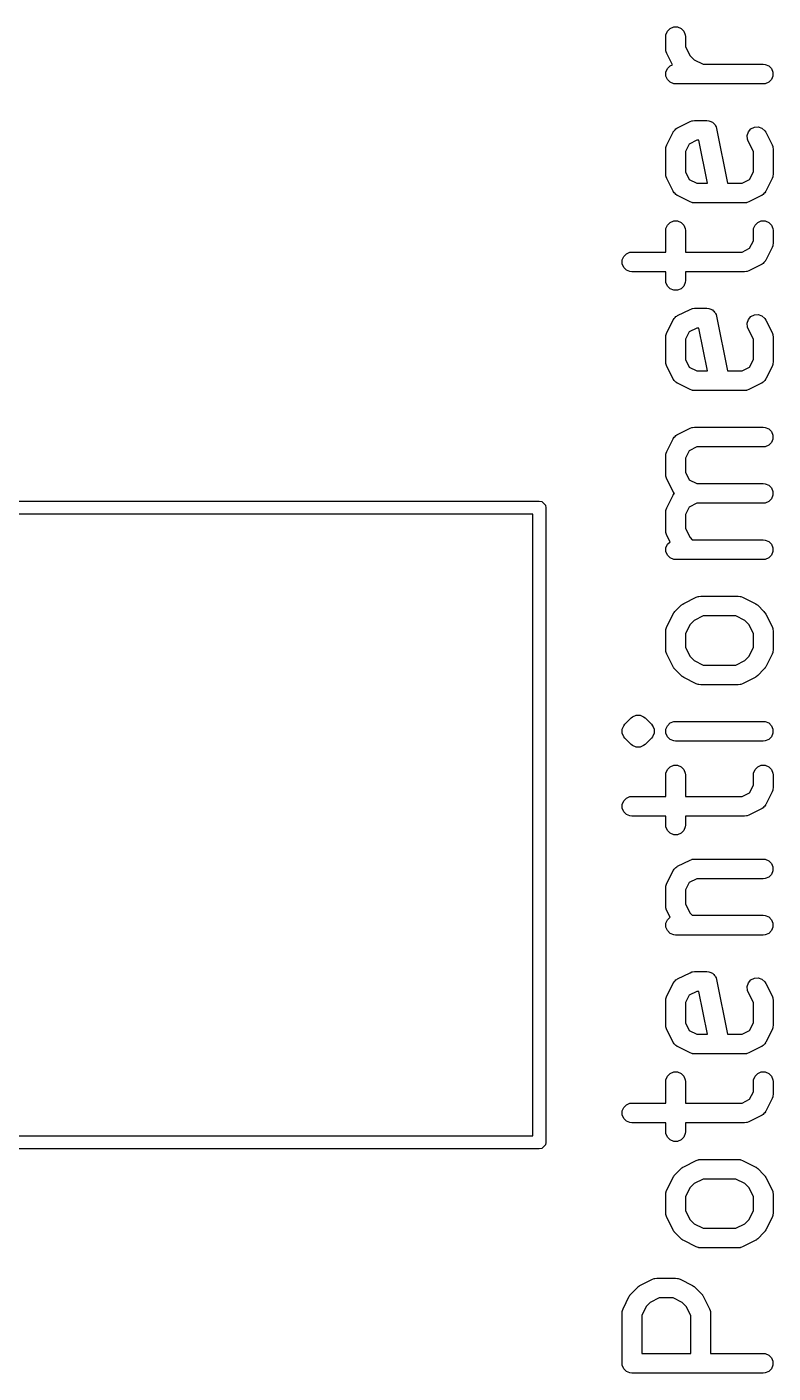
# Model space of a CAD drawing. Header units: millimetres. Extents: x 129 to 276, y -185 to -58.
# Drawn here: x 216.11 to 221.79, y -103.67 to -93.43 of the extents above; entities that cross this region are included whole.
import ezdxf

# ---------------------------------------------------------------- set-up
doc = ezdxf.new("R2010")
doc.units = ezdxf.units.MM
doc.layers.add('F.Fab', color=9, linetype='CONTINUOUS', true_color=0xafafaf)

msp = doc.modelspace()

# ---------------------------------------------------------------- linework, layer by layer
at = {"layer": 'F.Fab', "linetype": 'CONTINUOUS'}
for p, q in [((220.978152, -93.499999), (220.979593, -93.485367)), ((220.978152, -93.595237), (220.978152, -93.499999)), ((220.979593, -93.485367), (220.990792, -93.458331)), ((220.990792, -93.458331), (221.011484, -93.437639)), ((221.011484, -93.437639), (221.03852, -93.42644)), ((221.03852, -93.42644), (221.067784, -93.42644)), ((221.067784, -93.42644), (221.09482, -93.437639)), ((221.09482, -93.437639), (221.115512, -93.458331)), ((221.115512, -93.458331), (221.126711, -93.485367)), ((221.126711, -93.485367), (221.128152, -93.499999)), ((221.128152, -93.499999), (221.128152, -93.577532)), ((220.979593, -93.609869), (220.978152, -93.595237)), ((220.980624, -93.612358), (220.979593, -93.609869)), ((220.980815, -93.615046), (220.980624, -93.612358)), ((220.98607, -93.628778), (220.980815, -93.615046)), ((221.128152, -93.577532), (221.16241, -93.646048)), ((221.029604, -93.715847), (220.98607, -93.628778)), ((220.990792, -93.744045), (221.011484, -93.723353)), ((221.011484, -93.723353), (221.029604, -93.715847)), ((221.16241, -93.646048), (221.192817, -93.676455)), ((221.192817, -93.676455), (221.261333, -93.710713)), ((221.261333, -93.710713), (221.719819, -93.710713)), ((221.719819, -93.710713), (221.734451, -93.712154)), ((221.734451, -93.712154), (221.761487, -93.723353)), ((221.761487, -93.723353), (221.782179, -93.744045)), ((220.979593, -93.771081), (220.990792, -93.744045)), ((220.979593, -93.800345), (220.979593, -93.771081)), ((220.990792, -93.827381), (220.979593, -93.800345)), ((221.011484, -93.848073), (220.990792, -93.827381)), ((221.782179, -93.827381), (221.761487, -93.848073)), ((221.782179, -93.744045), (221.793378, -93.771081)), ((221.793378, -93.800345), (221.782179, -93.827381)), ((221.793378, -93.771081), (221.793378, -93.800345)), ((221.03852, -93.859272), (221.011484, -93.848073)), ((221.053152, -93.860713), (221.03852, -93.859272)), ((221.719819, -93.860713), (221.053152, -93.860713)), ((221.734451, -93.859272), (221.719819, -93.860713)), ((221.761487, -93.848073), (221.734451, -93.859272)), ((221.181377, -94.140726), (221.196009, -94.139285)), ((221.196009, -94.139285), (221.291247, -94.139285)), ((221.291247, -94.139285), (221.305879, -94.140726)), ((220.98607, -94.323601), (221.033689, -94.228363)), ((221.033689, -94.228363), (221.035229, -94.225915)), ((221.035229, -94.225915), (221.035614, -94.224762)), ((221.035614, -94.224762), (221.036859, -94.223325)), ((221.036859, -94.223325), (221.041521, -94.21592)), ((221.041521, -94.21592), (221.048625, -94.209758)), ((221.048625, -94.209758), (221.054787, -94.202654)), ((221.054787, -94.202654), (221.062192, -94.197992)), ((221.062192, -94.197992), (221.063629, -94.196747)), ((221.063629, -94.196747), (221.064782, -94.196362)), ((221.064782, -94.196362), (221.06723, -94.194822)), ((221.06723, -94.194822), (221.162468, -94.147203)), ((221.162468, -94.147203), (221.176199, -94.141948)), ((221.176199, -94.141948), (221.178888, -94.141756)), ((221.178888, -94.141756), (221.181377, -94.140726)), ((221.305879, -94.140726), (221.312667, -94.143537)), ((221.312667, -94.143537), (221.319876, -94.144964)), ((221.319876, -94.144964), (221.326055, -94.149083)), ((221.326055, -94.149083), (221.332915, -94.151925)), ((221.332915, -94.151925), (221.33811, -94.15712)), ((221.33811, -94.15712), (221.344224, -94.161196)), ((221.344224, -94.161196), (221.348356, -94.167366)), ((221.348356, -94.167366), (221.353607, -94.172617)), ((221.353607, -94.172617), (221.356418, -94.179405)), ((221.356418, -94.179405), (221.360508, -94.185511)), ((221.360508, -94.185511), (221.364791, -94.199576)), ((221.364791, -94.199576), (221.44797, -94.615475)), ((221.597789, -94.252523), (221.607043, -94.224762)), ((221.607043, -94.224762), (221.626216, -94.202654)), ((221.626216, -94.202654), (221.652391, -94.189567)), ((221.652391, -94.189567), (221.681581, -94.187493)), ((221.681581, -94.187493), (221.709342, -94.196747)), ((221.709342, -94.196747), (221.73145, -94.21592)), ((221.73145, -94.21592), (221.739282, -94.228363)), ((221.739282, -94.228363), (221.786901, -94.323601)), ((220.978152, -94.357142), (220.979593, -94.34251)), ((220.979593, -94.34251), (220.980624, -94.34002)), ((220.980624, -94.34002), (220.980815, -94.337333)), ((220.980815, -94.337333), (220.98607, -94.323601)), ((221.156672, -94.317805), (221.128152, -94.374847)), ((221.213714, -94.289285), (221.156672, -94.317805)), ((221.229761, -94.289285), (221.213714, -94.289285)), ((221.294999, -94.615475), (221.229761, -94.289285)), ((221.599863, -94.281713), (221.597789, -94.252523)), ((221.605118, -94.295445), (221.599863, -94.281713)), ((221.644819, -94.374847), (221.605118, -94.295445)), ((221.786901, -94.323601), (221.792156, -94.337332)), ((221.792156, -94.337332), (221.792347, -94.340021)), ((221.792347, -94.340021), (221.793378, -94.34251)), ((221.793378, -94.34251), (221.794819, -94.357142)), ((220.978152, -94.547618), (220.978152, -94.357142)), ((221.128152, -94.374847), (221.128152, -94.529913)), ((221.644819, -94.529913), (221.644819, -94.374847)), ((221.794819, -94.357142), (221.794819, -94.547618)), ((220.979593, -94.56225), (220.978152, -94.547618)), ((221.128152, -94.529913), (221.156672, -94.586954)), ((221.616298, -94.586954), (221.644819, -94.529913)), ((221.794819, -94.547618), (221.793378, -94.56225)), ((220.980624, -94.564739), (220.979593, -94.56225)), ((220.980815, -94.567427), (220.980624, -94.564739)), ((220.98607, -94.581159), (220.980815, -94.567427)), ((221.033689, -94.676397), (220.98607, -94.581159)), ((221.156672, -94.586954), (221.213714, -94.615475)), ((221.213714, -94.615475), (221.294999, -94.615475)), ((221.44797, -94.615475), (221.559256, -94.615475)), ((221.559256, -94.615475), (221.616298, -94.586954)), ((221.786901, -94.581159), (221.739282, -94.676397)), ((221.792156, -94.567428), (221.786901, -94.581159)), ((221.792347, -94.564738), (221.792156, -94.567428)), ((221.793378, -94.56225), (221.792347, -94.564738)), ((221.035229, -94.678844), (221.033689, -94.676397)), ((221.035614, -94.679998), (221.035229, -94.678844)), ((221.036859, -94.681434), (221.035614, -94.679998)), ((221.041521, -94.68884), (221.036859, -94.681434)), ((221.048625, -94.695001), (221.041521, -94.68884)), ((221.054787, -94.702106), (221.048625, -94.695001)), ((221.062192, -94.706767), (221.054787, -94.702106)), ((221.063629, -94.708013), (221.062192, -94.706767)), ((221.064782, -94.708397), (221.063629, -94.708013)), ((221.06723, -94.709938), (221.064782, -94.708397)), ((221.162468, -94.757557), (221.06723, -94.709938)), ((221.705741, -94.709938), (221.610502, -94.757557)), ((221.708187, -94.708397), (221.705741, -94.709938)), ((221.709342, -94.708013), (221.708187, -94.708397)), ((221.710779, -94.706766), (221.709342, -94.708013)), ((221.718183, -94.702106), (221.710779, -94.706766)), ((221.724342, -94.695003), (221.718183, -94.702106)), ((221.73145, -94.68884), (221.724342, -94.695003)), ((221.736111, -94.681434), (221.73145, -94.68884)), ((221.737357, -94.679998), (221.736111, -94.681434)), ((221.737741, -94.678844), (221.737357, -94.679998)), ((221.739282, -94.676397), (221.737741, -94.678844)), ((221.176199, -94.762812), (221.162468, -94.757557)), ((221.178888, -94.763003), (221.176199, -94.762812)), ((221.181377, -94.764034), (221.178888, -94.763003)), ((221.196009, -94.765475), (221.181377, -94.764034)), ((221.386563, -94.765475), (221.196009, -94.765475)), ((221.576961, -94.765475), (221.386563, -94.765475)), ((221.591593, -94.764034), (221.576961, -94.765475)), ((221.594082, -94.763002), (221.591593, -94.764034)), ((221.59677, -94.762812), (221.594082, -94.763002)), ((221.610502, -94.757557), (221.59677, -94.762812)), ((220.979593, -94.961558), (220.990792, -94.934522)), ((220.990792, -94.934522), (221.011484, -94.91383)), ((221.011484, -94.91383), (221.03852, -94.902631)), ((221.03852, -94.902631), (221.067784, -94.902631)), ((221.067784, -94.902631), (221.09482, -94.91383)), ((221.09482, -94.91383), (221.115512, -94.934522)), ((221.115512, -94.934522), (221.126711, -94.961558)), ((221.64626, -94.961558), (221.657459, -94.934522)), ((221.657459, -94.934522), (221.678151, -94.91383)), ((221.678151, -94.91383), (221.705187, -94.902631)), ((221.705187, -94.902631), (221.734451, -94.902631)), ((221.734451, -94.902631), (221.761487, -94.91383)), ((221.761487, -94.91383), (221.782179, -94.934522)), ((221.782179, -94.934522), (221.793378, -94.961558)), ((220.978152, -94.97619), (220.979593, -94.961558)), ((220.978152, -95.139285), (220.978152, -94.97619)), ((221.126711, -94.961558), (221.128152, -94.97619)), ((221.128152, -94.97619), (221.128152, -95.139285)), ((221.616298, -95.110764), (221.644819, -95.053723)), ((221.644819, -94.97619), (221.64626, -94.961558)), ((221.644819, -95.053723), (221.644819, -94.97619)), ((221.793378, -94.961558), (221.794819, -94.97619)), ((221.794819, -94.97619), (221.794819, -95.071428)), ((220.657459, -95.172617), (220.678151, -95.151925)), ((220.678151, -95.151925), (220.705187, -95.140726)), ((220.705187, -95.140726), (220.719819, -95.139285)), ((220.719819, -95.139285), (220.978152, -95.139285)), ((221.128152, -95.139285), (221.559256, -95.139285)), ((221.559256, -95.139285), (221.616298, -95.110764)), ((221.786901, -95.104969), (221.739282, -95.200207)), ((221.792156, -95.091238), (221.786901, -95.104969)), ((221.792347, -95.088548), (221.792156, -95.091238)), ((221.793378, -95.08606), (221.792347, -95.088548)), ((221.794819, -95.071428), (221.793378, -95.08606)), ((220.64626, -95.199653), (220.657459, -95.172617)), ((220.64626, -95.228917), (220.64626, -95.199653)), ((220.657459, -95.255953), (220.64626, -95.228917)), ((220.678151, -95.276645), (220.657459, -95.255953)), ((221.705741, -95.233748), (221.610502, -95.281367)), ((221.708187, -95.232207), (221.705741, -95.233748)), ((221.709342, -95.231823), (221.708187, -95.232207)), ((221.710779, -95.230576), (221.709342, -95.231823)), ((221.718183, -95.225916), (221.710779, -95.230576)), ((221.724342, -95.218813), (221.718183, -95.225916)), ((221.73145, -95.21265), (221.724342, -95.218813)), ((221.736111, -95.205244), (221.73145, -95.21265)), ((221.737357, -95.203808), (221.736111, -95.205244)), ((221.737741, -95.202654), (221.737357, -95.203808)), ((221.739282, -95.200207), (221.737741, -95.202654)), ((220.705187, -95.287844), (220.678151, -95.276645)), ((220.719819, -95.289285), (220.705187, -95.287844)), ((220.978152, -95.289285), (220.719819, -95.289285)), ((220.978152, -95.357142), (220.978152, -95.289285)), ((220.979593, -95.371774), (220.978152, -95.357142)), ((221.128152, -95.357142), (221.126711, -95.371774)), ((221.576961, -95.289285), (221.128152, -95.289285)), ((221.128152, -95.289285), (221.128152, -95.357142)), ((221.591593, -95.287844), (221.576961, -95.289285)), ((221.594082, -95.286812), (221.591593, -95.287844)), ((221.59677, -95.286622), (221.594082, -95.286812)), ((221.610502, -95.281367), (221.59677, -95.286622)), ((220.990792, -95.39881), (220.979593, -95.371774)), ((221.011484, -95.419502), (220.990792, -95.39881)), ((221.03852, -95.430701), (221.011484, -95.419502)), ((221.067784, -95.430701), (221.03852, -95.430701)), ((221.09482, -95.419502), (221.067784, -95.430701)), ((221.115512, -95.39881), (221.09482, -95.419502)), ((221.126711, -95.371774), (221.115512, -95.39881)), ((221.162468, -95.575775), (221.176199, -95.57052)), ((221.176199, -95.57052), (221.178888, -95.570328)), ((221.178888, -95.570328), (221.181377, -95.569298)), ((221.181377, -95.569298), (221.196009, -95.567857)), ((221.196009, -95.567857), (221.291247, -95.567857)), ((221.291247, -95.567857), (221.305879, -95.569298)), ((221.305879, -95.569298), (221.312667, -95.572109)), ((221.312667, -95.572109), (221.319876, -95.573536)), ((221.319876, -95.573536), (221.326055, -95.577655)), ((220.98607, -95.752173), (221.033689, -95.656935)), ((221.033689, -95.656935), (221.035229, -95.654487)), ((221.035229, -95.654487), (221.035614, -95.653334)), ((221.035614, -95.653334), (221.036859, -95.651897)), ((221.036859, -95.651897), (221.041521, -95.644492)), ((221.041521, -95.644492), (221.048625, -95.63833)), ((221.048625, -95.63833), (221.054787, -95.631226)), ((221.054787, -95.631226), (221.062192, -95.626564)), ((221.062192, -95.626564), (221.063629, -95.625319)), ((221.063629, -95.625319), (221.064782, -95.624934)), ((221.064782, -95.624934), (221.06723, -95.623394)), ((221.06723, -95.623394), (221.162468, -95.575775)), ((221.326055, -95.577655), (221.332915, -95.580497)), ((221.332915, -95.580497), (221.33811, -95.585692)), ((221.33811, -95.585692), (221.344224, -95.589768)), ((221.344224, -95.589768), (221.348356, -95.595938)), ((221.348356, -95.595938), (221.353607, -95.601189)), ((221.353607, -95.601189), (221.356418, -95.607977)), ((221.356418, -95.607977), (221.360508, -95.614083)), ((221.360508, -95.614083), (221.364791, -95.628148)), ((221.364791, -95.628148), (221.44797, -96.044047)), ((221.597789, -95.681095), (221.607043, -95.653334)), ((221.607043, -95.653334), (221.626216, -95.631226)), ((221.626216, -95.631226), (221.652391, -95.618139)), ((221.652391, -95.618139), (221.681581, -95.616065)), ((221.681581, -95.616065), (221.709342, -95.625319)), ((221.709342, -95.625319), (221.73145, -95.644492)), ((221.73145, -95.644492), (221.739282, -95.656935)), ((221.739282, -95.656935), (221.786901, -95.752173)), ((220.978152, -95.785714), (220.979593, -95.771082)), ((220.979593, -95.771082), (220.980624, -95.768592)), ((220.980624, -95.768592), (220.980815, -95.765905)), ((220.980815, -95.765905), (220.98607, -95.752173)), ((221.156672, -95.746377), (221.128152, -95.803419)), ((221.213714, -95.717857), (221.156672, -95.746377)), ((221.229761, -95.717857), (221.213714, -95.717857)), ((221.294999, -96.044047), (221.229761, -95.717857)), ((221.599863, -95.710285), (221.597789, -95.681095)), ((221.605118, -95.724017), (221.599863, -95.710285)), ((221.644819, -95.803419), (221.605118, -95.724017)), ((221.786901, -95.752173), (221.792156, -95.765904)), ((221.792156, -95.765904), (221.792347, -95.768593)), ((221.792347, -95.768593), (221.793378, -95.771082)), ((221.793378, -95.771082), (221.794819, -95.785714)), ((220.978152, -95.97619), (220.978152, -95.785714)), ((221.128152, -95.803419), (221.128152, -95.958485)), ((221.644819, -95.958485), (221.644819, -95.803419)), ((221.794819, -95.785714), (221.794819, -95.97619)), ((220.979593, -95.990822), (220.978152, -95.97619)), ((221.128152, -95.958485), (221.156672, -96.015526)), ((221.616298, -96.015526), (221.644819, -95.958485)), ((221.794819, -95.97619), (221.793378, -95.990822)), ((220.980624, -95.993311), (220.979593, -95.990822)), ((220.980815, -95.995999), (220.980624, -95.993311)), ((220.98607, -96.009731), (220.980815, -95.995999)), ((221.033689, -96.104969), (220.98607, -96.009731)), ((221.156672, -96.015526), (221.213714, -96.044047)), ((221.213714, -96.044047), (221.294999, -96.044047)), ((221.44797, -96.044047), (221.559256, -96.044047)), ((221.559256, -96.044047), (221.616298, -96.015526)), ((221.786901, -96.009731), (221.739282, -96.104969)), ((221.792156, -95.996), (221.786901, -96.009731)), ((221.792347, -95.99331), (221.792156, -95.996)), ((221.793378, -95.990822), (221.792347, -95.99331)), ((221.035229, -96.107416), (221.033689, -96.104969)), ((221.035614, -96.10857), (221.035229, -96.107416)), ((221.036859, -96.110006), (221.035614, -96.10857)), ((221.041521, -96.117412), (221.036859, -96.110006)), ((221.048625, -96.123573), (221.041521, -96.117412)), ((221.054787, -96.130678), (221.048625, -96.123573)), ((221.062192, -96.135339), (221.054787, -96.130678)), ((221.063629, -96.136585), (221.062192, -96.135339)), ((221.064782, -96.136969), (221.063629, -96.136585)), ((221.06723, -96.13851), (221.064782, -96.136969)), ((221.162468, -96.186129), (221.06723, -96.13851)), ((221.176199, -96.191384), (221.162468, -96.186129)), ((221.610502, -96.186129), (221.59677, -96.191384)), ((221.705741, -96.13851), (221.610502, -96.186129)), ((221.708187, -96.136969), (221.705741, -96.13851)), ((221.709342, -96.136585), (221.708187, -96.136969)), ((221.710779, -96.135338), (221.709342, -96.136585)), ((221.718183, -96.130678), (221.710779, -96.135338)), ((221.724342, -96.123575), (221.718183, -96.130678)), ((221.73145, -96.117412), (221.724342, -96.123575)), ((221.736111, -96.110006), (221.73145, -96.117412)), ((221.737357, -96.10857), (221.736111, -96.110006)), ((221.737741, -96.107416), (221.737357, -96.10857)), ((221.739282, -96.104969), (221.737741, -96.107416)), ((221.178888, -96.191575), (221.176199, -96.191384)), ((221.181377, -96.192606), (221.178888, -96.191575)), ((221.196009, -96.194047), (221.181377, -96.192606)), ((221.386563, -96.194047), (221.196009, -96.194047)), ((221.576961, -96.194047), (221.386563, -96.194047)), ((221.591593, -96.192606), (221.576961, -96.194047)), ((221.594082, -96.191574), (221.591593, -96.192606)), ((221.59677, -96.191384), (221.594082, -96.191574)), ((221.06723, -96.528155), (221.162468, -96.480536)), ((221.162468, -96.480536), (221.176199, -96.475281)), ((221.176199, -96.475281), (221.178888, -96.475089)), ((221.178888, -96.475089), (221.181377, -96.474059)), ((221.181377, -96.474059), (221.196009, -96.472618)), ((221.196009, -96.472618), (221.719819, -96.472618)), ((221.719819, -96.472618), (221.734451, -96.474059)), ((221.734451, -96.474059), (221.761487, -96.485258)), ((221.761487, -96.485258), (221.782179, -96.50595)), ((220.98607, -96.656935), (221.033689, -96.561696)), ((221.033689, -96.561696), (221.035229, -96.559249)), ((221.035229, -96.559249), (221.035614, -96.558095)), ((221.035614, -96.558095), (221.03686, -96.556657)), ((221.03686, -96.556657), (221.041521, -96.549254)), ((221.041521, -96.549254), (221.048623, -96.543094)), ((221.048623, -96.543094), (221.054787, -96.535987)), ((221.054787, -96.535987), (221.062192, -96.531325)), ((221.062192, -96.531325), (221.063629, -96.53008)), ((221.063629, -96.53008), (221.064782, -96.529695)), ((221.064782, -96.529695), (221.06723, -96.528155)), ((221.782179, -96.589286), (221.761487, -96.609978)), ((221.782179, -96.50595), (221.793378, -96.532986)), ((221.793378, -96.56225), (221.782179, -96.589286)), ((221.793378, -96.532986), (221.793378, -96.56225)), ((220.978152, -96.690476), (220.979593, -96.675844)), ((220.978152, -96.833333), (220.978152, -96.690476)), ((220.979593, -96.675844), (220.980624, -96.673354)), ((220.980624, -96.673354), (220.980815, -96.670667)), ((220.980815, -96.670667), (220.98607, -96.656935)), ((221.156672, -96.651138), (221.128152, -96.70818)), ((221.213714, -96.622618), (221.156672, -96.651138)), ((221.719819, -96.622618), (221.213714, -96.622618)), ((221.734451, -96.621177), (221.719819, -96.622618)), ((221.761487, -96.609978), (221.734451, -96.621177)), ((221.128152, -96.70818), (221.128152, -96.815628)), ((220.979593, -96.847965), (220.978152, -96.833333)), ((220.980624, -96.850454), (220.979593, -96.847965)), ((220.980815, -96.853142), (220.980624, -96.850454)), ((220.98607, -96.866874), (220.980815, -96.853142)), ((221.033689, -96.962112), (220.98607, -96.866874)), ((221.128152, -96.815628), (221.156672, -96.872669)), ((221.156672, -96.872669), (221.213714, -96.90119)), ((221.213714, -96.90119), (221.719819, -96.90119)), ((221.719819, -96.90119), (221.734451, -96.902631)), ((221.734451, -96.902631), (221.761487, -96.91383)), ((220.98607, -97.085506), (221.033689, -96.990268)), ((221.035229, -96.964559), (221.033689, -96.962112)), ((221.033689, -96.990268), (221.035229, -96.98782)), ((221.035614, -96.965713), (221.035229, -96.964559)), ((221.035229, -96.98782), (221.035614, -96.986667)), ((221.036859, -96.967149), (221.035614, -96.965713)), ((221.035614, -96.986667), (221.036859, -96.98523)), ((221.041521, -96.974555), (221.036859, -96.967149)), ((221.036859, -96.98523), (221.041521, -96.977825)), ((221.043406, -96.97619), (221.041521, -96.974555)), ((221.041521, -96.977825), (221.043406, -96.97619)), ((221.761487, -96.91383), (221.782179, -96.934522)), ((221.782179, -96.934522), (221.793378, -96.961558)), ((221.793378, -96.990822), (221.782179, -97.017858)), ((221.793378, -96.961558), (221.793378, -96.990822)), ((210.485, -97.035), (220.015, -97.035)), ((220.015, -97.035), (220.034134, -97.038806)), ((220.034134, -97.038806), (220.061194, -97.065866)), ((220.061194, -97.065866), (220.065, -97.085)), ((220.065, -97.085), (220.065, -101.915)), ((220.978152, -97.119047), (220.979593, -97.104415)), ((220.979593, -97.104415), (220.980624, -97.101925)), ((220.980624, -97.101925), (220.980815, -97.099238)), ((220.980815, -97.099238), (220.98607, -97.085506)), ((221.156672, -97.07971), (221.128152, -97.136752)), ((221.213714, -97.05119), (221.156672, -97.07971)), ((221.719819, -97.05119), (221.213714, -97.05119)), ((221.734451, -97.049749), (221.719819, -97.05119)), ((221.761487, -97.03855), (221.734451, -97.049749)), ((221.782179, -97.017858), (221.761487, -97.03855)), ((219.965, -97.135), (210.535, -97.135)), ((219.965, -101.865), (219.965, -97.135)), ((220.978152, -97.261904), (220.978152, -97.119047)), ((221.128152, -97.136752), (221.128152, -97.244199)), ((220.979593, -97.276536), (220.978152, -97.261904)), ((220.980624, -97.279025), (220.979593, -97.276536)), ((220.980815, -97.281713), (220.980624, -97.279025)), ((220.98607, -97.295445), (220.980815, -97.281713)), ((221.010193, -97.343691), (220.98607, -97.295445)), ((221.128152, -97.244199), (221.16241, -97.312715)), ((221.16241, -97.312715), (221.179456, -97.329761)), ((220.979593, -97.390129), (220.990792, -97.363093)), ((220.979593, -97.419393), (220.979593, -97.390129)), ((220.990792, -97.363093), (221.010193, -97.343691)), ((221.179456, -97.329761), (221.719819, -97.329761)), ((221.719819, -97.329761), (221.734451, -97.331202)), ((221.734451, -97.331202), (221.761487, -97.342401)), ((221.761487, -97.342401), (221.782179, -97.363093)), ((221.782179, -97.363093), (221.793378, -97.390129)), ((221.793378, -97.390129), (221.793378, -97.419393)), ((220.990792, -97.446429), (220.979593, -97.419393)), ((221.011484, -97.467121), (220.990792, -97.446429)), ((221.03852, -97.47832), (221.011484, -97.467121)), ((221.053152, -97.479761), (221.03852, -97.47832)), ((221.719819, -97.479761), (221.053152, -97.479761)), ((221.734451, -97.47832), (221.719819, -97.479761)), ((221.761487, -97.467121), (221.734451, -97.47832)), ((221.782179, -97.446429), (221.761487, -97.467121)), ((221.793378, -97.419393), (221.782179, -97.446429)), ((221.047738, -97.875538), (221.095357, -97.827919)), ((221.095357, -97.827919), (221.101106, -97.8232)), ((221.101106, -97.8232), (221.102406, -97.821702)), ((221.102406, -97.821702), (221.104665, -97.82028)), ((221.104665, -97.82028), (221.106722, -97.818592)), ((221.106722, -97.818592), (221.108549, -97.817834)), ((221.108549, -97.817834), (221.114849, -97.81387)), ((221.114849, -97.81387), (221.210087, -97.766251)), ((221.210087, -97.766251), (221.223818, -97.760996)), ((221.223818, -97.760996), (221.226507, -97.760804)), ((221.226507, -97.760804), (221.228996, -97.759774)), ((221.228996, -97.759774), (221.243628, -97.758333)), ((221.243628, -97.758333), (221.529342, -97.758333)), ((221.529342, -97.758333), (221.543974, -97.759774)), ((221.543974, -97.759774), (221.546463, -97.760805)), ((221.546463, -97.760805), (221.549151, -97.760996)), ((221.549151, -97.760996), (221.562883, -97.766251)), ((221.562883, -97.766251), (221.658121, -97.81387)), ((221.658121, -97.81387), (221.664417, -97.817833)), ((221.664417, -97.817833), (221.666247, -97.818591)), ((221.666247, -97.818591), (221.668305, -97.82028)), ((221.668305, -97.82028), (221.670564, -97.821702)), ((221.670564, -97.821702), (221.671863, -97.8232)), ((221.671863, -97.8232), (221.677612, -97.827918)), ((221.677612, -97.827918), (221.725232, -97.875537)), ((220.98607, -97.990268), (221.033689, -97.89503)), ((221.033689, -97.89503), (221.037653, -97.88873)), ((221.037653, -97.88873), (221.038411, -97.886903)), ((221.038411, -97.886903), (221.040099, -97.884846)), ((221.040099, -97.884846), (221.041521, -97.882587)), ((221.041521, -97.882587), (221.043019, -97.881287)), ((221.043019, -97.881287), (221.047738, -97.875538)), ((221.261333, -97.908333), (221.192817, -97.942591)), ((221.511637, -97.908333), (221.261333, -97.908333)), ((221.580153, -97.942591), (221.511637, -97.908333)), ((221.725232, -97.875537), (221.72995, -97.881286)), ((221.72995, -97.881286), (221.73145, -97.882587)), ((221.73145, -97.882587), (221.732872, -97.884846)), ((221.732872, -97.884846), (221.73456, -97.886903)), ((221.73456, -97.886903), (221.735317, -97.88873)), ((221.735317, -97.88873), (221.739282, -97.89503)), ((221.739282, -97.89503), (221.786901, -97.990268)), ((220.978152, -98.023809), (220.979593, -98.009177)), ((220.978152, -98.166666), (220.978152, -98.023809)), ((220.979593, -98.009177), (220.980624, -98.006687)), ((220.980624, -98.006687), (220.980815, -98.004)), ((220.980815, -98.004), (220.98607, -97.990268)), ((221.16241, -97.972998), (221.128152, -98.041514)), ((221.192817, -97.942591), (221.16241, -97.972998)), ((221.610561, -97.972998), (221.580153, -97.942591)), ((221.644819, -98.041514), (221.610561, -97.972998)), ((221.786901, -97.990268), (221.792156, -98.003999)), ((221.792156, -98.003999), (221.792347, -98.006688)), ((221.792347, -98.006688), (221.793378, -98.009177)), ((221.793378, -98.009177), (221.794819, -98.023809)), ((221.794819, -98.023809), (221.794819, -98.166666)), ((221.128152, -98.041514), (221.128152, -98.148961)), ((221.644819, -98.148961), (221.644819, -98.041514)), ((220.979593, -98.181298), (220.978152, -98.166666)), ((220.980624, -98.183787), (220.979593, -98.181298)), ((220.980815, -98.186475), (220.980624, -98.183787)), ((220.98607, -98.200207), (220.980815, -98.186475)), ((221.033689, -98.295445), (220.98607, -98.200207)), ((221.128152, -98.148961), (221.16241, -98.217477)), ((221.16241, -98.217477), (221.192817, -98.247884)), ((221.580153, -98.247883), (221.610561, -98.217476)), ((221.610561, -98.217476), (221.644819, -98.148961)), ((221.786901, -98.200207), (221.739282, -98.295445)), ((221.792156, -98.186476), (221.786901, -98.200207)), ((221.792347, -98.183786), (221.792156, -98.186476)), ((221.793378, -98.181298), (221.792347, -98.183786)), ((221.794819, -98.166666), (221.793378, -98.181298)), ((221.037653, -98.301744), (221.033689, -98.295445)), ((221.038411, -98.303572), (221.037653, -98.301744)), ((221.040099, -98.305628), (221.038411, -98.303572)), ((221.041521, -98.307888), (221.040099, -98.305628)), ((221.043019, -98.309187), (221.041521, -98.307888)), ((221.047738, -98.314937), (221.043019, -98.309187)), ((221.095357, -98.362556), (221.047738, -98.314937)), ((221.192817, -98.247884), (221.261333, -98.282142)), ((221.261333, -98.282142), (221.511637, -98.282142)), ((221.511637, -98.282142), (221.580153, -98.247883)), ((221.725232, -98.314938), (221.677612, -98.362557)), ((221.72995, -98.309188), (221.725232, -98.314938)), ((221.73145, -98.307888), (221.72995, -98.309188)), ((221.732872, -98.305628), (221.73145, -98.307888)), ((221.73456, -98.303572), (221.732872, -98.305628)), ((221.735317, -98.301744), (221.73456, -98.303572)), ((221.739282, -98.295445), (221.735317, -98.301744)), ((221.101106, -98.367274), (221.095357, -98.362556)), ((221.102406, -98.368773), (221.101106, -98.367274)), ((221.104665, -98.370194), (221.102406, -98.368773)), ((221.106722, -98.371883), (221.104665, -98.370194)), ((221.108549, -98.37264), (221.106722, -98.371883)), ((221.114849, -98.376605), (221.108549, -98.37264)), ((221.210087, -98.424224), (221.114849, -98.376605)), ((221.223818, -98.429479), (221.210087, -98.424224)), ((221.226507, -98.42967), (221.223818, -98.429479)), ((221.228996, -98.430701), (221.226507, -98.42967)), ((221.243628, -98.432142), (221.228996, -98.430701)), ((221.529342, -98.432142), (221.243628, -98.432142)), ((221.543974, -98.430701), (221.529342, -98.432142)), ((221.546463, -98.429669), (221.543974, -98.430701)), ((221.549151, -98.429479), (221.546463, -98.429669)), ((221.562883, -98.424224), (221.549151, -98.429479)), ((221.658121, -98.376605), (221.562883, -98.424224)), ((221.664417, -98.372641), (221.658121, -98.376605)), ((221.666247, -98.371884), (221.664417, -98.372641)), ((221.668305, -98.370194), (221.666247, -98.371884)), ((221.670564, -98.368773), (221.668305, -98.370194)), ((221.671863, -98.367274), (221.670564, -98.368773)), ((221.677612, -98.362557), (221.671863, -98.367274)), ((220.64626, -98.771082), (220.657459, -98.744045)), ((220.657459, -98.744045), (220.666786, -98.73268)), ((220.666786, -98.73268), (220.714405, -98.685061)), ((220.714405, -98.685061), (220.72577, -98.675734)), ((220.72577, -98.675734), (220.752806, -98.664535)), ((220.752806, -98.664535), (220.782069, -98.664535)), ((220.782069, -98.664535), (220.809106, -98.675734)), ((220.809106, -98.675734), (220.820471, -98.685061)), ((220.820471, -98.685061), (220.86809, -98.73268)), ((220.86809, -98.73268), (220.877417, -98.744045)), ((220.877417, -98.744045), (220.881013, -98.752726)), ((220.979593, -98.771081), (220.990792, -98.744045)), ((220.990792, -98.744045), (221.011484, -98.723353)), ((221.011484, -98.723353), (221.03852, -98.712154)), ((221.03852, -98.712154), (221.053152, -98.710713)), ((221.053152, -98.710713), (221.719819, -98.710713)), ((221.719819, -98.710713), (221.734451, -98.712154)), ((221.734451, -98.712154), (221.761487, -98.723353)), ((221.761487, -98.723353), (221.782179, -98.744045)), ((221.782179, -98.744045), (221.793378, -98.771081)), ((220.64626, -98.800344), (220.64626, -98.771082)), ((220.657459, -98.827381), (220.64626, -98.800344)), ((220.666786, -98.838746), (220.657459, -98.827381)), ((220.714405, -98.886365), (220.666786, -98.838746)), ((220.86809, -98.838746), (220.820471, -98.886365)), ((220.877417, -98.827381), (220.86809, -98.838746)), ((220.888616, -98.800345), (220.877417, -98.827381)), ((220.881013, -98.752726), (220.888616, -98.771082)), ((220.888616, -98.771082), (220.888616, -98.800345)), ((220.979593, -98.800345), (220.979593, -98.771081)), ((220.990792, -98.827381), (220.979593, -98.800345)), ((221.011484, -98.848073), (220.990792, -98.827381)), ((221.03852, -98.859272), (221.011484, -98.848073)), ((221.761487, -98.848073), (221.734451, -98.859272)), ((221.782179, -98.827381), (221.761487, -98.848073)), ((221.793378, -98.800345), (221.782179, -98.827381)), ((221.793378, -98.771081), (221.793378, -98.800345)), ((220.72577, -98.895692), (220.714405, -98.886365)), ((220.752806, -98.906891), (220.72577, -98.895692)), ((220.752807, -98.906891), (220.752806, -98.906891)), ((220.782069, -98.906891), (220.752807, -98.906891)), ((220.809106, -98.895692), (220.782069, -98.906891)), ((220.820471, -98.886365), (220.809106, -98.895692)), ((221.053152, -98.860713), (221.03852, -98.859272)), ((221.719819, -98.860713), (221.053152, -98.860713)), ((221.734451, -98.859272), (221.719819, -98.860713)), ((220.990792, -99.077379), (221.011484, -99.056687)), ((221.011484, -99.056687), (221.03852, -99.045488)), ((221.03852, -99.045488), (221.067784, -99.045488)), ((221.067784, -99.045488), (221.09482, -99.056687)), ((221.09482, -99.056687), (221.115512, -99.077379)), ((221.657459, -99.077379), (221.678151, -99.056687)), ((221.678151, -99.056687), (221.705187, -99.045488)), ((221.705187, -99.045488), (221.734451, -99.045488)), ((221.734451, -99.045488), (221.761487, -99.056687)), ((221.761487, -99.056687), (221.782179, -99.077379)), ((220.978152, -99.119047), (220.979593, -99.104415)), ((220.978152, -99.282142), (220.978152, -99.119047)), ((220.979593, -99.104415), (220.990792, -99.077379)), ((221.115512, -99.077379), (221.126711, -99.104415)), ((221.126711, -99.104415), (221.128152, -99.119047)), ((221.128152, -99.119047), (221.128152, -99.282142)), ((221.644819, -99.119047), (221.64626, -99.104415)), ((221.644819, -99.19658), (221.644819, -99.119047)), ((221.64626, -99.104415), (221.657459, -99.077379)), ((221.782179, -99.077379), (221.793378, -99.104415)), ((221.793378, -99.104415), (221.794819, -99.119047)), ((221.794819, -99.119047), (221.794819, -99.214285)), ((221.559256, -99.282142), (221.616298, -99.253621)), ((221.616298, -99.253621), (221.644819, -99.19658)), ((221.786901, -99.247826), (221.739282, -99.343064)), ((221.792156, -99.234095), (221.786901, -99.247826)), ((221.792347, -99.231405), (221.792156, -99.234095)), ((221.793378, -99.228917), (221.792347, -99.231405)), ((221.794819, -99.214285), (221.793378, -99.228917)), ((220.64626, -99.34251), (220.657459, -99.315474)), ((220.64626, -99.371774), (220.64626, -99.34251)), ((220.657459, -99.315474), (220.678151, -99.294782)), ((220.678151, -99.294782), (220.705187, -99.283583)), ((220.705187, -99.283583), (220.719819, -99.282142)), ((220.719819, -99.282142), (220.978152, -99.282142)), ((221.128152, -99.282142), (221.559256, -99.282142)), ((221.724342, -99.36167), (221.718183, -99.368773)), ((221.73145, -99.355507), (221.724342, -99.36167)), ((221.736111, -99.348101), (221.73145, -99.355507)), ((221.737357, -99.346665), (221.736111, -99.348101)), ((221.737741, -99.345511), (221.737357, -99.346665)), ((221.739282, -99.343064), (221.737741, -99.345511)), ((220.657459, -99.39881), (220.64626, -99.371774)), ((220.678151, -99.419502), (220.657459, -99.39881)), ((220.705187, -99.430701), (220.678151, -99.419502)), ((220.719819, -99.432142), (220.705187, -99.430701)), ((220.978152, -99.432142), (220.719819, -99.432142)), ((220.978152, -99.499999), (220.978152, -99.432142)), ((221.576961, -99.432142), (221.128152, -99.432142)), ((221.128152, -99.432142), (221.128152, -99.499999)), ((221.591593, -99.430701), (221.576961, -99.432142)), ((221.594082, -99.429669), (221.591593, -99.430701)), ((221.59677, -99.429479), (221.594082, -99.429669)), ((221.610502, -99.424224), (221.59677, -99.429479)), ((221.705741, -99.376605), (221.610502, -99.424224)), ((221.708187, -99.375064), (221.705741, -99.376605)), ((221.709342, -99.37468), (221.708187, -99.375064)), ((221.710779, -99.373433), (221.709342, -99.37468)), ((221.718183, -99.368773), (221.710779, -99.373433)), ((220.979593, -99.514631), (220.978152, -99.499999)), ((220.990792, -99.541667), (220.979593, -99.514631)), ((221.011484, -99.562359), (220.990792, -99.541667)), ((221.03852, -99.573558), (221.011484, -99.562359)), ((221.09482, -99.562359), (221.067784, -99.573558)), ((221.115512, -99.541667), (221.09482, -99.562359)), ((221.126711, -99.514631), (221.115512, -99.541667)), ((221.128152, -99.499999), (221.126711, -99.514631)), ((221.067784, -99.573558), (221.03852, -99.573558)), ((221.06723, -99.81387), (221.162468, -99.766251)), ((221.162468, -99.766251), (221.176199, -99.760996)), ((221.176199, -99.760996), (221.178888, -99.760804)), ((221.178888, -99.760804), (221.181377, -99.759774)), ((221.181377, -99.759774), (221.196009, -99.758333)), ((221.196009, -99.758333), (221.719819, -99.758333)), ((221.719819, -99.758333), (221.734451, -99.759774)), ((221.734451, -99.759774), (221.761487, -99.770973)), ((221.761487, -99.770973), (221.782179, -99.791665)), ((220.98607, -99.942649), (221.033689, -99.847411)), ((221.033689, -99.847411), (221.035229, -99.844963)), ((221.035229, -99.844963), (221.035614, -99.84381)), ((221.035614, -99.84381), (221.036859, -99.842373)), ((221.036859, -99.842373), (221.041521, -99.834968)), ((221.041521, -99.834968), (221.048625, -99.828806)), ((221.048625, -99.828806), (221.054787, -99.821702)), ((221.054787, -99.821702), (221.062192, -99.81704)), ((221.062192, -99.81704), (221.063629, -99.815795)), ((221.063629, -99.815795), (221.064782, -99.81541)), ((221.064782, -99.81541), (221.06723, -99.81387)), ((221.782179, -99.875001), (221.761487, -99.895693)), ((221.782179, -99.791665), (221.793378, -99.818701)), ((221.793378, -99.847965), (221.782179, -99.875001)), ((221.793378, -99.818701), (221.793378, -99.847965)), ((220.978152, -99.97619), (220.979593, -99.961558)), ((220.978152, -100.119047), (220.978152, -99.97619)), ((220.979593, -99.961558), (220.980624, -99.959068)), ((220.980624, -99.959068), (220.980815, -99.956381)), ((220.980815, -99.956381), (220.98607, -99.942649)), ((221.156672, -99.936853), (221.128152, -99.993895)), ((221.213714, -99.908333), (221.156672, -99.936853)), ((221.719819, -99.908333), (221.213714, -99.908333)), ((221.734451, -99.906892), (221.719819, -99.908333)), ((221.761487, -99.895693), (221.734451, -99.906892)), ((221.128152, -99.993895), (221.128152, -100.101342)), ((220.979593, -100.133679), (220.978152, -100.119047)), ((220.980624, -100.136168), (220.979593, -100.133679)), ((220.980815, -100.138856), (220.980624, -100.136168)), ((220.98607, -100.152588), (220.980815, -100.138856)), ((221.010193, -100.200834), (220.98607, -100.152588)), ((221.128152, -100.101342), (221.16241, -100.169858)), ((221.16241, -100.169858), (221.179456, -100.186904)), ((220.979593, -100.247272), (220.990792, -100.220236)), ((220.979593, -100.276536), (220.979593, -100.247272)), ((220.990792, -100.303572), (220.979593, -100.276536)), ((220.990792, -100.220236), (221.010193, -100.200834)), ((221.179456, -100.186904), (221.719819, -100.186904)), ((221.719819, -100.186904), (221.734451, -100.188345)), ((221.734451, -100.188345), (221.761487, -100.199544)), ((221.761487, -100.199544), (221.782179, -100.220236)), ((221.782179, -100.220236), (221.793378, -100.247272)), ((221.793378, -100.276536), (221.782179, -100.303572)), ((221.793378, -100.247272), (221.793378, -100.276536)), ((221.011484, -100.324264), (220.990792, -100.303572)), ((221.03852, -100.335463), (221.011484, -100.324264)), ((221.053152, -100.336904), (221.03852, -100.335463)), ((221.719819, -100.336904), (221.053152, -100.336904)), ((221.734451, -100.335463), (221.719819, -100.336904)), ((221.761487, -100.324264), (221.734451, -100.335463)), ((221.782179, -100.303572), (221.761487, -100.324264)), ((221.036859, -100.699516), (221.041521, -100.692111)), ((221.041521, -100.692111), (221.048625, -100.685949)), ((221.048625, -100.685949), (221.054787, -100.678845)), ((221.054787, -100.678845), (221.062192, -100.674183)), ((221.062192, -100.674183), (221.063629, -100.672938)), ((221.063629, -100.672938), (221.064782, -100.672553)), ((221.064782, -100.672553), (221.06723, -100.671013)), ((221.06723, -100.671013), (221.162468, -100.623394)), ((221.162468, -100.623394), (221.176199, -100.618139)), ((221.176199, -100.618139), (221.178888, -100.617947)), ((221.178888, -100.617947), (221.181377, -100.616917)), ((221.181377, -100.616917), (221.196009, -100.615476)), ((221.196009, -100.615476), (221.291247, -100.615476)), ((221.291247, -100.615476), (221.305879, -100.616917)), ((221.305879, -100.616917), (221.312667, -100.619728)), ((221.312667, -100.619728), (221.319876, -100.621155)), ((221.319876, -100.621155), (221.326055, -100.625274)), ((221.326055, -100.625274), (221.332915, -100.628116)), ((221.332915, -100.628116), (221.33811, -100.633311)), ((221.33811, -100.633311), (221.344224, -100.637387)), ((221.344224, -100.637387), (221.348356, -100.643557)), ((221.348356, -100.643557), (221.353607, -100.648808)), ((221.353607, -100.648808), (221.356418, -100.655596)), ((221.356418, -100.655596), (221.360508, -100.661702)), ((221.360508, -100.661702), (221.364791, -100.675767)), ((221.364791, -100.675767), (221.44797, -101.091666)), ((221.607043, -100.700953), (221.626216, -100.678845)), ((221.626216, -100.678845), (221.652391, -100.665758)), ((221.652391, -100.665758), (221.681581, -100.663684)), ((221.681581, -100.663684), (221.709342, -100.672938)), ((221.709342, -100.672938), (221.73145, -100.692111)), ((221.73145, -100.692111), (221.739282, -100.704554)), ((220.98607, -100.799792), (221.033689, -100.704554)), ((221.033689, -100.704554), (221.035229, -100.702106)), ((221.035229, -100.702106), (221.035614, -100.700953)), ((221.035614, -100.700953), (221.036859, -100.699516)), ((221.156672, -100.793996), (221.128152, -100.851038)), ((221.213714, -100.765476), (221.156672, -100.793996)), ((221.229761, -100.765476), (221.213714, -100.765476)), ((221.294999, -101.091666), (221.229761, -100.765476)), ((221.597789, -100.728714), (221.607043, -100.700953)), ((221.599863, -100.757904), (221.597789, -100.728714)), ((221.605118, -100.771636), (221.599863, -100.757904)), ((221.644819, -100.851038), (221.605118, -100.771636)), ((221.739282, -100.704554), (221.786901, -100.799792)), ((220.978152, -100.833333), (220.979593, -100.818701)), ((220.978152, -101.023809), (220.978152, -100.833333)), ((220.979593, -100.818701), (220.980624, -100.816211)), ((220.980624, -100.816211), (220.980815, -100.813524)), ((220.980815, -100.813524), (220.98607, -100.799792)), ((221.128152, -100.851038), (221.128152, -101.006104)), ((221.644819, -101.006104), (221.644819, -100.851038)), ((221.786901, -100.799792), (221.792156, -100.813523)), ((221.792156, -100.813523), (221.792347, -100.816212)), ((221.792347, -100.816212), (221.793378, -100.818701)), ((221.793378, -100.818701), (221.794819, -100.833333)), ((221.794819, -100.833333), (221.794819, -101.023809)), ((220.979593, -101.038441), (220.978152, -101.023809)), ((220.980624, -101.04093), (220.979593, -101.038441)), ((220.980815, -101.043618), (220.980624, -101.04093)), ((220.98607, -101.05735), (220.980815, -101.043618)), ((221.033689, -101.152588), (220.98607, -101.05735)), ((221.128152, -101.006104), (221.156672, -101.063145)), ((221.156672, -101.063145), (221.213714, -101.091666)), ((221.213714, -101.091666), (221.294999, -101.091666)), ((221.44797, -101.091666), (221.559256, -101.091666)), ((221.559256, -101.091666), (221.616298, -101.063145)), ((221.616298, -101.063145), (221.644819, -101.006104)), ((221.786901, -101.05735), (221.739282, -101.152588)), ((221.792156, -101.043619), (221.786901, -101.05735)), ((221.792347, -101.040929), (221.792156, -101.043619)), ((221.793378, -101.038441), (221.792347, -101.040929)), ((221.794819, -101.023809), (221.793378, -101.038441)), ((221.035229, -101.155035), (221.033689, -101.152588)), ((221.035614, -101.156189), (221.035229, -101.155035)), ((221.036859, -101.157625), (221.035614, -101.156189)), ((221.041521, -101.165031), (221.036859, -101.157625)), ((221.048625, -101.171192), (221.041521, -101.165031)), ((221.054787, -101.178297), (221.048625, -101.171192)), ((221.062192, -101.182958), (221.054787, -101.178297)), ((221.063629, -101.184204), (221.062192, -101.182958)), ((221.064782, -101.184588), (221.063629, -101.184204)), ((221.06723, -101.186129), (221.064782, -101.184588)), ((221.162468, -101.233748), (221.06723, -101.186129)), ((221.705741, -101.186129), (221.610502, -101.233748)), ((221.708187, -101.184588), (221.705741, -101.186129)), ((221.709342, -101.184204), (221.708187, -101.184588)), ((221.710779, -101.182957), (221.709342, -101.184204)), ((221.718183, -101.178297), (221.710779, -101.182957)), ((221.724342, -101.171194), (221.718183, -101.178297)), ((221.73145, -101.165031), (221.724342, -101.171194)), ((221.736111, -101.157625), (221.73145, -101.165031)), ((221.737357, -101.156189), (221.736111, -101.157625)), ((221.737741, -101.155035), (221.737357, -101.156189)), ((221.739282, -101.152588), (221.737741, -101.155035)), ((221.176199, -101.239003), (221.162468, -101.233748)), ((221.178888, -101.239194), (221.176199, -101.239003)), ((221.181377, -101.240225), (221.178888, -101.239194)), ((221.196009, -101.241666), (221.181377, -101.240225)), ((221.386563, -101.241666), (221.196009, -101.241666)), ((221.576961, -101.241666), (221.386563, -101.241666)), ((221.591593, -101.240225), (221.576961, -101.241666)), ((221.594082, -101.239193), (221.591593, -101.240225)), ((221.59677, -101.239003), (221.594082, -101.239193)), ((221.610502, -101.233748), (221.59677, -101.239003)), ((220.979593, -101.437749), (220.990792, -101.410713)), ((220.990792, -101.410713), (221.011484, -101.390021)), ((221.011484, -101.390021), (221.03852, -101.378822)), ((221.03852, -101.378822), (221.067784, -101.378822)), ((221.067784, -101.378822), (221.09482, -101.390021)), ((221.09482, -101.390021), (221.115512, -101.410713)), ((221.115512, -101.410713), (221.126711, -101.437749)), ((221.64626, -101.437749), (221.657459, -101.410713)), ((221.657459, -101.410713), (221.678151, -101.390021)), ((221.678151, -101.390021), (221.705187, -101.378822)), ((221.705187, -101.378822), (221.734451, -101.378822)), ((221.734451, -101.378822), (221.761487, -101.390021)), ((221.761487, -101.390021), (221.782179, -101.410713)), ((221.782179, -101.410713), (221.793378, -101.437749)), ((220.978152, -101.452381), (220.979593, -101.437749)), ((220.978152, -101.615476), (220.978152, -101.452381)), ((221.126711, -101.437749), (221.128152, -101.452381)), ((221.128152, -101.452381), (221.128152, -101.615476)), ((221.644819, -101.452381), (221.64626, -101.437749)), ((221.644819, -101.529914), (221.644819, -101.452381)), ((221.793378, -101.437749), (221.794819, -101.452381)), ((221.794819, -101.452381), (221.794819, -101.547619)), ((220.678151, -101.628116), (220.705187, -101.616917)), ((220.705187, -101.616917), (220.719819, -101.615476)), ((220.719819, -101.615476), (220.978152, -101.615476)), ((221.128152, -101.615476), (221.559256, -101.615476)), ((221.559256, -101.615476), (221.616298, -101.586955)), ((221.616298, -101.586955), (221.644819, -101.529914)), ((221.786901, -101.58116), (221.739282, -101.676398)), ((221.792156, -101.567429), (221.786901, -101.58116)), ((221.792347, -101.564739), (221.792156, -101.567429)), ((221.793378, -101.562251), (221.792347, -101.564739)), ((221.794819, -101.547619), (221.793378, -101.562251)), ((220.64626, -101.675844), (220.657459, -101.648808)), ((220.64626, -101.705108), (220.64626, -101.675844)), ((220.657459, -101.732144), (220.64626, -101.705108)), ((220.657459, -101.648808), (220.678151, -101.628116)), ((221.705741, -101.709939), (221.610502, -101.757558)), ((221.708187, -101.708398), (221.705741, -101.709939)), ((221.709342, -101.708014), (221.708187, -101.708398)), ((221.710779, -101.706767), (221.709342, -101.708014)), ((221.718183, -101.702107), (221.710779, -101.706767)), ((221.724342, -101.695004), (221.718183, -101.702107)), ((221.73145, -101.688841), (221.724342, -101.695004)), ((221.736111, -101.681435), (221.73145, -101.688841)), ((221.737357, -101.679999), (221.736111, -101.681435)), ((221.737741, -101.678845), (221.737357, -101.679999)), ((221.739282, -101.676398), (221.737741, -101.678845)), ((220.678151, -101.752836), (220.657459, -101.732144)), ((220.705187, -101.764035), (220.678151, -101.752836)), ((220.719819, -101.765476), (220.705187, -101.764035)), ((220.978152, -101.765476), (220.719819, -101.765476)), ((220.978152, -101.833333), (220.978152, -101.765476)), ((221.576961, -101.765476), (221.128152, -101.765476)), ((221.128152, -101.765476), (221.128152, -101.833333)), ((221.591593, -101.764035), (221.576961, -101.765476)), ((221.594082, -101.763003), (221.591593, -101.764035)), ((221.59677, -101.762813), (221.594082, -101.763003)), ((221.610502, -101.757558), (221.59677, -101.762813)), ((210.535, -101.865), (219.965, -101.865)), ((220.065, -101.915), (220.061194, -101.934134)), ((220.979593, -101.847965), (220.978152, -101.833333)), ((220.990792, -101.875001), (220.979593, -101.847965)), ((221.011484, -101.895693), (220.990792, -101.875001)), ((221.03852, -101.906892), (221.011484, -101.895693)), ((221.067784, -101.906892), (221.03852, -101.906892)), ((221.09482, -101.895693), (221.067784, -101.906892)), ((221.115512, -101.875001), (221.09482, -101.895693)), ((221.126711, -101.847965), (221.115512, -101.875001)), ((221.128152, -101.833333), (221.126711, -101.847965)), ((220.015, -101.965), (210.485, -101.965)), ((220.034134, -101.961194), (220.015, -101.965)), ((220.061194, -101.934134), (220.034134, -101.961194)), ((221.047738, -102.161253), (221.095357, -102.113634)), ((221.095357, -102.113634), (221.101106, -102.108915)), ((221.101106, -102.108915), (221.102406, -102.107417)), ((221.102406, -102.107417), (221.104665, -102.105995)), ((221.104665, -102.105995), (221.106722, -102.104307)), ((221.106722, -102.104307), (221.108549, -102.103549)), ((221.108549, -102.103549), (221.114849, -102.099585)), ((221.114849, -102.099585), (221.210087, -102.051966)), ((221.210087, -102.051966), (221.223818, -102.046711)), ((221.223818, -102.046711), (221.226507, -102.046519)), ((221.226507, -102.046519), (221.228996, -102.045489)), ((221.228996, -102.045489), (221.243628, -102.044048)), ((221.243628, -102.044048), (221.529342, -102.044048)), ((221.529342, -102.044048), (221.543974, -102.045489)), ((221.543974, -102.045489), (221.546463, -102.04652)), ((221.546463, -102.04652), (221.549151, -102.046711)), ((221.549151, -102.046711), (221.562883, -102.051966)), ((221.562883, -102.051966), (221.658121, -102.099585)), ((221.658121, -102.099585), (221.664417, -102.103548)), ((221.664417, -102.103548), (221.666247, -102.104306)), ((221.666247, -102.104306), (221.668305, -102.105995)), ((221.668305, -102.105995), (221.670564, -102.107417)), ((221.670564, -102.107417), (221.671863, -102.108915)), ((221.671863, -102.108915), (221.677612, -102.113633)), ((221.677612, -102.113633), (221.725232, -102.161252)), ((220.98607, -102.275983), (221.033689, -102.180745)), ((221.033689, -102.180745), (221.037653, -102.174445)), ((221.037653, -102.174445), (221.038411, -102.172618)), ((221.038411, -102.172618), (221.040099, -102.170561)), ((221.040099, -102.170561), (221.041521, -102.168302)), ((221.041521, -102.168302), (221.043019, -102.167002)), ((221.043019, -102.167002), (221.047738, -102.161253)), ((221.192817, -102.228306), (221.16241, -102.258713)), ((221.261333, -102.194048), (221.192817, -102.228306)), ((221.511637, -102.194048), (221.261333, -102.194048)), ((221.580153, -102.228306), (221.511637, -102.194048)), ((221.610561, -102.258713), (221.580153, -102.228306)), ((221.725232, -102.161252), (221.72995, -102.167001)), ((221.72995, -102.167001), (221.73145, -102.168302)), ((221.73145, -102.168302), (221.732872, -102.170561)), ((221.732872, -102.170561), (221.73456, -102.172618)), ((221.73456, -102.172618), (221.735317, -102.174445)), ((221.735317, -102.174445), (221.739282, -102.180745)), ((221.739282, -102.180745), (221.786901, -102.275983)), ((220.978152, -102.309524), (220.979593, -102.294892)), ((220.978152, -102.452381), (220.978152, -102.309524)), ((220.979593, -102.294892), (220.980624, -102.292402)), ((220.980624, -102.292402), (220.980815, -102.289715)), ((220.980815, -102.289715), (220.98607, -102.275983)), ((221.16241, -102.258713), (221.128152, -102.327229)), ((221.128152, -102.327229), (221.128152, -102.434676)), ((221.644819, -102.327229), (221.610561, -102.258713)), ((221.644819, -102.434676), (221.644819, -102.327229)), ((221.786901, -102.275983), (221.792156, -102.289714)), ((221.792156, -102.289714), (221.792347, -102.292403)), ((221.792347, -102.292403), (221.793378, -102.294892)), ((221.793378, -102.294892), (221.794819, -102.309524)), ((221.794819, -102.309524), (221.794819, -102.452381)), ((221.128152, -102.434676), (221.16241, -102.503192)), ((221.610561, -102.503191), (221.644819, -102.434676)), ((220.979593, -102.467013), (220.978152, -102.452381)), ((220.980624, -102.469502), (220.979593, -102.467013)), ((220.980815, -102.47219), (220.980624, -102.469502)), ((220.98607, -102.485922), (220.980815, -102.47219)), ((221.033689, -102.58116), (220.98607, -102.485922)), ((221.16241, -102.503192), (221.192817, -102.533599)), ((221.192817, -102.533599), (221.261333, -102.567857)), ((221.511637, -102.567857), (221.580153, -102.533598)), ((221.580153, -102.533598), (221.610561, -102.503191)), ((221.786901, -102.485922), (221.739282, -102.58116)), ((221.792156, -102.472191), (221.786901, -102.485922)), ((221.792347, -102.469501), (221.792156, -102.472191)), ((221.793378, -102.467013), (221.792347, -102.469501)), ((221.794819, -102.452381), (221.793378, -102.467013)), ((221.037653, -102.587459), (221.033689, -102.58116)), ((221.038411, -102.589287), (221.037653, -102.587459)), ((221.040099, -102.591343), (221.038411, -102.589287)), ((221.041521, -102.593603), (221.040099, -102.591343)), ((221.043019, -102.594902), (221.041521, -102.593603)), ((221.047738, -102.600652), (221.043019, -102.594902)), ((221.095357, -102.648271), (221.047738, -102.600652)), ((221.261333, -102.567857), (221.511637, -102.567857)), ((221.725232, -102.600653), (221.677612, -102.648272)), ((221.72995, -102.594903), (221.725232, -102.600653)), ((221.73145, -102.593603), (221.72995, -102.594903)), ((221.732872, -102.591343), (221.73145, -102.593603)), ((221.73456, -102.589287), (221.732872, -102.591343)), ((221.735317, -102.587459), (221.73456, -102.589287)), ((221.739282, -102.58116), (221.735317, -102.587459)), ((221.101106, -102.652989), (221.095357, -102.648271)), ((221.102406, -102.654488), (221.101106, -102.652989)), ((221.104665, -102.655909), (221.102406, -102.654488)), ((221.106722, -102.657598), (221.104665, -102.655909)), ((221.108549, -102.658355), (221.106722, -102.657598)), ((221.114849, -102.66232), (221.108549, -102.658355)), ((221.210087, -102.709939), (221.114849, -102.66232)), ((221.223818, -102.715194), (221.210087, -102.709939)), ((221.226507, -102.715385), (221.223818, -102.715194)), ((221.228996, -102.716416), (221.226507, -102.715385)), ((221.243628, -102.717857), (221.228996, -102.716416)), ((221.529342, -102.717857), (221.243628, -102.717857)), ((221.543974, -102.716416), (221.529342, -102.717857)), ((221.546463, -102.715384), (221.543974, -102.716416)), ((221.549151, -102.715194), (221.546463, -102.715384)), ((221.562883, -102.709939), (221.549151, -102.715194)), ((221.658121, -102.66232), (221.562883, -102.709939)), ((221.664417, -102.658356), (221.658121, -102.66232)), ((221.666247, -102.657599), (221.664417, -102.658356)), ((221.668305, -102.655909), (221.666247, -102.657599)), ((221.670564, -102.654488), (221.668305, -102.655909)), ((221.671863, -102.652989), (221.670564, -102.654488)), ((221.677612, -102.648272), (221.671863, -102.652989)), ((220.895663, -102.950251), (220.910295, -102.94881)), ((220.910295, -102.94881), (221.053152, -102.94881)), ((221.053152, -102.94881), (221.067784, -102.950251)), ((220.714405, -103.066015), (220.762024, -103.018396)), ((220.762024, -103.018396), (220.767773, -103.013677)), ((220.767773, -103.013677), (220.769073, -103.012179)), ((220.769073, -103.012179), (220.771332, -103.010757)), ((220.771332, -103.010757), (220.773389, -103.009069)), ((220.773389, -103.009069), (220.775216, -103.008311)), ((220.775216, -103.008311), (220.781516, -103.004347)), ((220.781516, -103.004347), (220.876754, -102.956728)), ((220.876754, -102.956728), (220.890485, -102.951473)), ((220.890485, -102.951473), (220.893174, -102.951281)), ((220.893174, -102.951281), (220.895663, -102.950251)), ((221.067784, -102.950251), (221.070273, -102.951282)), ((221.070273, -102.951282), (221.072961, -102.951473)), ((221.072961, -102.951473), (221.086693, -102.956728)), ((221.086693, -102.956728), (221.181931, -103.004347)), ((221.181931, -103.004347), (221.18823, -103.008311)), ((221.18823, -103.008311), (221.190058, -103.009069)), ((221.190058, -103.009069), (221.192114, -103.010757)), ((221.192114, -103.010757), (221.194374, -103.012179)), ((221.194374, -103.012179), (221.195673, -103.013677)), ((221.195673, -103.013677), (221.201423, -103.018396)), ((221.201423, -103.018396), (221.249042, -103.066015)), ((220.652737, -103.180745), (220.700356, -103.085507)), ((220.700356, -103.085507), (220.70432, -103.079207)), ((220.70432, -103.079207), (220.705078, -103.07738)), ((220.705078, -103.07738), (220.706766, -103.075323)), ((220.706766, -103.075323), (220.708188, -103.073064)), ((220.708188, -103.073064), (220.709686, -103.071764)), ((220.709686, -103.071764), (220.714405, -103.066015)), ((220.859484, -103.133068), (220.829077, -103.163475)), ((220.928, -103.09881), (220.859484, -103.133068)), ((221.035447, -103.09881), (220.928, -103.09881)), ((221.103963, -103.133068), (221.035447, -103.09881)), ((221.13437, -103.163475), (221.103963, -103.133068)), ((221.249042, -103.066015), (221.25376, -103.071764)), ((221.25376, -103.071764), (221.255259, -103.073064)), ((221.255259, -103.073064), (221.25668, -103.075323)), ((221.25668, -103.075323), (221.258369, -103.07738)), ((221.258369, -103.07738), (221.259126, -103.079207)), ((221.259126, -103.079207), (221.263091, -103.085507)), ((221.263091, -103.085507), (221.31071, -103.180745)), ((220.644819, -103.214286), (220.64626, -103.199654)), ((220.644819, -103.595238), (220.644819, -103.214286)), ((220.64626, -103.199654), (220.647291, -103.197164)), ((220.647291, -103.197164), (220.647482, -103.194477)), ((220.647482, -103.194477), (220.652737, -103.180745)), ((220.829077, -103.163475), (220.794819, -103.231991)), ((220.794819, -103.231991), (220.794819, -103.520238)), ((221.168628, -103.231991), (221.13437, -103.163475)), ((221.168628, -103.520238), (221.168628, -103.231991)), ((221.31071, -103.180745), (221.315965, -103.194476)), ((221.315965, -103.194476), (221.316156, -103.197165)), ((221.316156, -103.197165), (221.317187, -103.199654)), ((221.317187, -103.199654), (221.318628, -103.214286)), ((221.318628, -103.214286), (221.318628, -103.520238)), ((220.794819, -103.520238), (221.168628, -103.520238)), ((221.318628, -103.520238), (221.719819, -103.520238)), ((221.719819, -103.520238), (221.734451, -103.521679)), ((221.734451, -103.521679), (221.761487, -103.532878)), ((221.761487, -103.532878), (221.782179, -103.55357)), ((221.782179, -103.55357), (221.793378, -103.580606)), ((220.64626, -103.60987), (220.644819, -103.595238)), ((220.657459, -103.636906), (220.64626, -103.60987)), ((220.678151, -103.657598), (220.657459, -103.636906)), ((220.705187, -103.668797), (220.678151, -103.657598)), ((221.761487, -103.657598), (221.734451, -103.668797)), ((221.782179, -103.636906), (221.761487, -103.657598)), ((221.793378, -103.60987), (221.782179, -103.636906)), ((221.793378, -103.580606), (221.793378, -103.60987)), ((220.719819, -103.670238), (220.705187, -103.668797)), ((221.719819, -103.670238), (220.719819, -103.670238)), ((221.734451, -103.668797), (221.719819, -103.670238))]:
    msp.add_line(p, q, dxfattribs=at)

doc.saveas('drawing.dxf')
